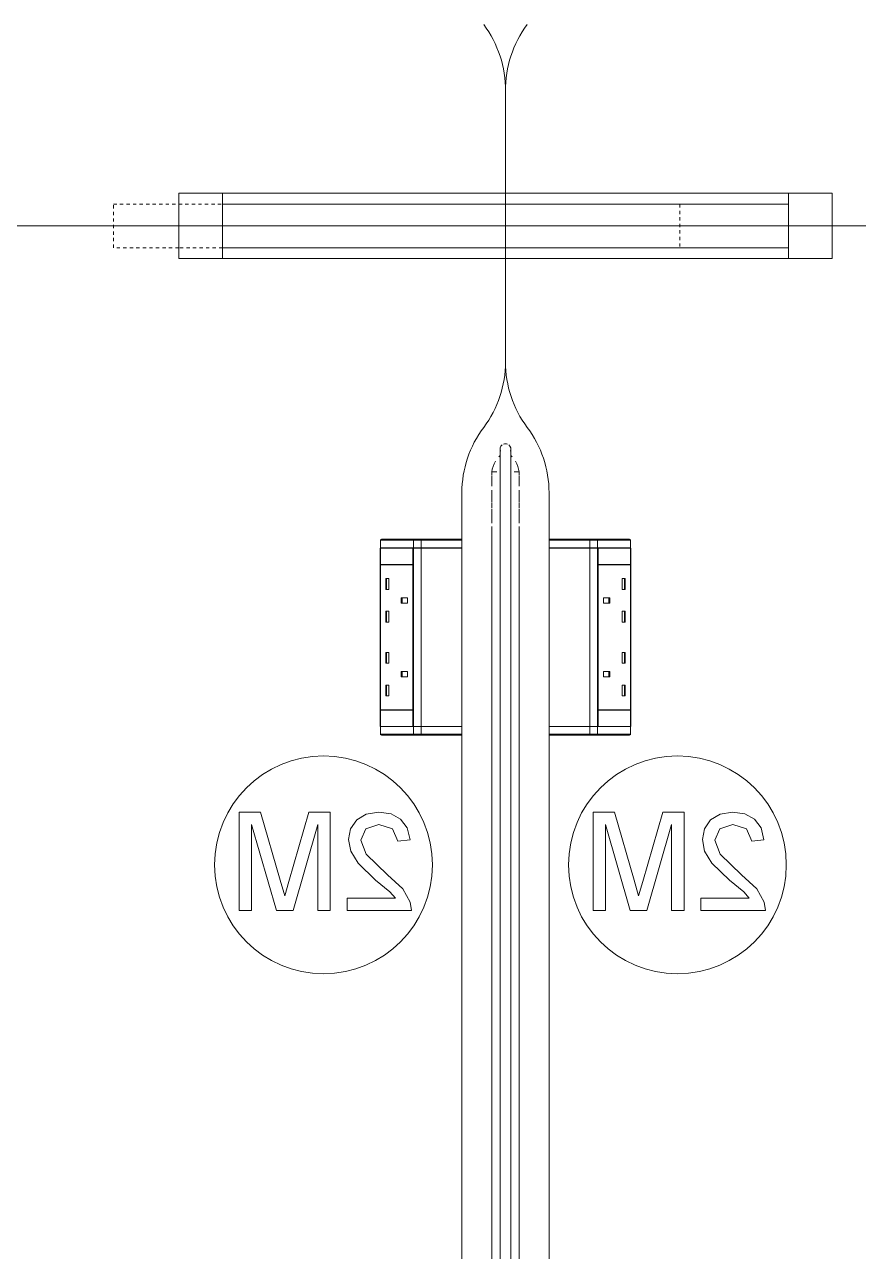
# Model space of a CAD drawing. Header units: millimetres. Extents: x 155927 to 326028, y -36033 to 97293.
# Drawn here: x 195059 to 195825, y 31866 to 32993 of the extents above; entities that cross this region are included whole.
import ezdxf

# ---------------------------------------------------------------- set-up
doc = ezdxf.new("R2010")
doc.units = ezdxf.units.MM
doc.header["$MEASUREMENT"] = 0
doc.linetypes.add('Dash', pattern=[6, 3, -3])
doc.layers.add('I-FURN', color=8, linetype='CONTINUOUS', lineweight=9)
doc.layers.add('I-FURN-HDLN', color=8, linetype='Dash', lineweight=9)

msp = doc.modelspace()

# ---------------------------------------------------------------- linework, layer by layer
at = {"layer": 'I-FURN'}
for p, q in [((195500.4, 32807.6), (195500.4, 32931.5)), ((195500.4, 32931.5), (195500.4, 32807.6)), ((195500.4, 32931.5), (195500.4, 32807.6)), ((195500.4, 32807.6), (195500.4, 32931.5)), ((195200.4, 32837.6), (195800.4, 32837.6)), ((195240.4, 32837.6), (195200.4, 32837.6)), ((195200.4, 32837.6), (195200.4, 32777.6)), ((195200.4, 32777.6), (195200.4, 32837.6)), ((195760.4, 32837.6), (195240.4, 32837.6)), ((195240.4, 32777.6), (195240.4, 32837.6)), ((195240.4, 32827.6), (195240.4, 32837.6)), ((195800.4, 32837.6), (195760.4, 32837.6)), ((195760.4, 32827.6), (195760.4, 32837.6)), ((195760.4, 32777.6), (195760.4, 32837.6)), ((195800.4, 32777.6), (195800.4, 32837.6)), ((195800.4, 32777.6), (195800.4, 32837.6)), ((195240.4, 32827.6), (195240.4, 32787.6)), ((195760.4, 32827.6), (195240.4, 32827.6)), ((195760.4, 32787.6), (195760.4, 32827.6)), ((194700.4, 32807.6), (195500.4, 32807.6)), ((195500.4, 32807.6), (194700.4, 32807.6)), ((195500.4, 32807.6), (194700.4, 32807.6)), ((194700.4, 32807.6), (195500.4, 32807.6)), ((195500.4, 32807.6), (196300.4, 32807.6)), ((196300.4, 32807.6), (195500.4, 32807.6)), ((195500.4, 32682.6), (195500.4, 32807.6)), ((195500.4, 32807.6), (195500.4, 32682.6)), ((196300.4, 32807.6), (195500.4, 32807.6)), ((195500.4, 32807.6), (195500.4, 32682.6)), ((195500.4, 32682.6), (195500.4, 32807.6)), ((195500.4, 32807.6), (196300.4, 32807.6)), ((195240.4, 32777.6), (195240.4, 32787.6)), ((195240.4, 32787.6), (195760.4, 32787.6)), ((195760.4, 32777.6), (195760.4, 32787.6)), ((195200.4, 32777.6), (195240.4, 32777.6)), ((195800.4, 32777.6), (195200.4, 32777.6)), ((195240.4, 32777.6), (195760.4, 32777.6)), ((195760.4, 32777.6), (195800.4, 32777.6)), ((195495.4, 32602.6), (195495.4, 32602.6)), ((195495.4, 32602.6), (195495.4, 32602.4)), ((195495.4, 32602.4), (195495.4, 32602.1)), ((195495.4, 32602.1), (195495.4, 32601.7)), ((195495.4, 32601.7), (195495.4, 32601.2)), ((195495.4, 32601.2), (195495.4, 32600.6)), ((195495.4, 32600.6), (195495.4, 32599.9)), ((195505.4, 32602.5), (195505.4, 32602.6)), ((195505.4, 32602.6), (195505.4, 32602.6)), ((195505.4, 32602.3), (195505.4, 32602.5)), ((195505.4, 32602), (195505.4, 32602.3)), ((195505.4, 32601.6), (195505.4, 32602)), ((195505.4, 32601), (195505.4, 32601.6)), ((195505.4, 32600.4), (195505.4, 32601)), ((195495.4, 32599.9), (195495.4, 32599)), ((195495.4, 32599), (195495.4, 32598.1)), ((195495.4, 32598.1), (195495.4, 32597)), ((195495.4, 32597), (195495.4, 32595.9)), ((195495.4, 32595.9), (195495.4, 32594.6)), ((195495.4, 32594.6), (195495.4, 32593.2)), ((195495.4, 32593.2), (195495.4, 32591.8)), ((195495.4, 32591.8), (195495.4, 32590.2)), ((195495.4, 32590.2), (195495.4, 32588.6)), ((195505.4, 32599.6), (195505.4, 32600.4)), ((195505.4, 32598.8), (195505.4, 32599.6)), ((195505.4, 32597.8), (195505.4, 32598.8)), ((195505.4, 32596.7), (195505.4, 32597.8)), ((195505.4, 32595.5), (195505.4, 32596.7)), ((195505.4, 32594.2), (195505.4, 32595.5)), ((195505.4, 32592.9), (195505.4, 32594.2)), ((195505.4, 32591.4), (195505.4, 32592.9)), ((195505.4, 32589.8), (195505.4, 32591.4)), ((195505.4, 32588.1), (195505.4, 32589.8)), ((195492.5, 32581.7), (195487.9, 32581.7)), ((195487.9, 32578.3), (195487.9, 32581.7)), ((195495.4, 32588.6), (195495.4, 32586.8)), ((195495.4, 32586.8), (195495.4, 32585)), ((195495.4, 32585), (195495.4, 32583.1)), ((195495.4, 32583.1), (195495.4, 32581.1)), ((195495.4, 32581.1), (195495.4, 32579)), ((195495.4, 32579), (195495.4, 32576.9)), ((195505.4, 32586.4), (195505.4, 32588.1)), ((195505.4, 32584.5), (195505.4, 32586.4)), ((195505.4, 32582.6), (195505.4, 32584.5)), ((195505.4, 32580.6), (195505.4, 32582.6)), ((195505.4, 32578.5), (195505.4, 32580.6)), ((195505.4, 32576.3), (195505.4, 32578.5)), ((195512.9, 32581.7), (195508.4, 32581.7)), ((195512.9, 32581.7), (195512.9, 32578.3)), ((195487.9, 32577), (195487.9, 32577.9)), ((195487.9, 32568.7), (195487.9, 32576.7)), ((195495.4, 32576.9), (195495.4, 32574.7)), ((195495.4, 32574.7), (195495.4, 32572.4)), ((195495.4, 32572.4), (195495.4, 32570)), ((195495.4, 32570), (195495.4, 32567.6)), ((195495.4, 32567.6), (195495.4, 32565.1)), ((195505.4, 32574), (195505.4, 32576.3)), ((195505.4, 32571.7), (195505.4, 32574)), ((195505.4, 32569.4), (195505.4, 32571.7)), ((195505.4, 32566.9), (195505.4, 32569.4)), ((195505.4, 32564.4), (195505.4, 32566.9)), ((195512.9, 32577.9), (195512.9, 32577)), ((195512.9, 32576.7), (195512.9, 32568.7)), ((195460.4, 32518.9), (195460.4, 32562.6)), ((195460.4, 32562.6), (195460.4, 32518.9)), ((195487.9, 32553.6), (195487.9, 32565.1)), ((195495.4, 32565.1), (195495.4, 32562.6)), ((195495.4, 32562.6), (195495.4, 32560)), ((195495.4, 32560), (195495.4, 32557.4)), ((195495.4, 32557.4), (195495.4, 32554.7)), ((195505.4, 32561.9), (195505.4, 32564.4)), ((195505.4, 32559.3), (195505.4, 32561.9)), ((195505.4, 32556.7), (195505.4, 32559.3)), ((195505.4, 32554), (195505.4, 32556.7)), ((195512.9, 32565.1), (195512.9, 32553.6)), ((195540.4, 32562.6), (195540.4, 32518.9)), ((195540.4, 32518.9), (195540.4, 32562.6)), ((195487.9, 32548.8), (195487.9, 32552.9)), ((195487.9, 32534.7), (195487.9, 32547.9)), ((195495.4, 32554.7), (195495.4, 32552)), ((195495.4, 32552), (195495.4, 32549.3)), ((195495.4, 32549.3), (195495.4, 32546.5)), ((195495.4, 32546.5), (195495.4, 32543.8)), ((195505.4, 32551.3), (195505.4, 32554)), ((195505.4, 32548.6), (195505.4, 32551.3)), ((195505.4, 32545.8), (195505.4, 32548.6)), ((195505.4, 32543), (195505.4, 32545.8)), ((195512.9, 32552.9), (195512.9, 32548.8)), ((195512.9, 32547.9), (195512.9, 32534.7)), ((195495.4, 32543.8), (195495.4, 32540.9)), ((195495.4, 32540.9), (195495.4, 32538.1)), ((195495.4, 32538.1), (195495.4, 32535.3)), ((195495.4, 32535.3), (195495.4, 32532.5)), ((195505.4, 32540.2), (195505.4, 32543)), ((195505.4, 32537.4), (195505.4, 32540.2)), ((195505.4, 32534.5), (195505.4, 32537.4)), ((195505.4, 32531.7), (195505.4, 32534.5)), ((195487.9, 31693.5), (195487.9, 32531.7)), ((195495.4, 32532.5), (195495.4, 32531.7)), ((195495.4, 32531.7), (195495.4, 31693.5)), ((195505.4, 31693.5), (195505.4, 32531.7)), ((195512.9, 32531.7), (195512.9, 31693.5)), ((195385.4, 32496.8), (195385.4, 32511.8)), ((195385.4, 32511.8), (195415.2, 32511.8)), ((195385.6, 32518.9), (195385.6, 32511.9)), ((195385.6, 32518.9), (195385.7, 32518.9)), ((195385.6, 32518.9), (195385.6, 32511.9)), ((195385.6, 32511.9), (195385.6, 32518.9)), ((195385.6, 32511.9), (195385.7, 32511.9)), ((195385.6, 32511.8), (195385.6, 32347.9)), ((195385.7, 32518.9), (195416, 32518.9)), ((195385.7, 32518.9), (195385.7, 32511.9)), ((195385.7, 32511.9), (195416, 32511.9)), ((195385.9, 32519.7), (195385.9, 32519.7)), ((195416.8, 32519.9), (195386.6, 32519.9)), ((195416.8, 32519.9), (195386.6, 32519.9)), ((195415.2, 32511.8), (195415.2, 32496.8)), ((195415.4, 32496.8), (195415.4, 32511.8)), ((195415.4, 32511.8), (195416, 32511.8)), ((195416, 32518.9), (195422.9, 32518.9)), ((195416, 32518.9), (195416, 32511.9)), ((195416, 32511.9), (195422.9, 32511.9)), ((195422.9, 32511.8), (195416, 32511.8)), ((195416, 32511.8), (195416, 32347.9)), ((195416.8, 32519.9), (195455.4, 32519.9)), ((195422.4, 32519.9), (195416.8, 32519.9)), ((195459.4, 32519.9), (195422.4, 32519.9)), ((195422.9, 32518.9), (195460.4, 32518.9)), ((195422.9, 32518.9), (195422.9, 32511.9)), ((195422.9, 32511.9), (195460.4, 32511.9)), ((195460.4, 32511.8), (195422.9, 32511.8)), ((195422.9, 32511.8), (195422.9, 32347.9)), ((195455.4, 32519.9), (195455.4, 32518.9)), ((195455.4, 32519.9), (195459.4, 32519.9)), ((195460.4, 32511.9), (195460.4, 32518.9)), ((195460.4, 32518.9), (195460.4, 32511.9)), ((195460.4, 32347.9), (195460.4, 32511.8)), ((195460.4, 32511.8), (195460.4, 32347.9)), ((195540.4, 32518.9), (195540.4, 32511.9)), ((195540.4, 32518.9), (195577.9, 32518.9)), ((195540.4, 32518.9), (195540.4, 32511.9)), ((195540.4, 32511.9), (195577.9, 32511.9)), ((195540.4, 32511.8), (195540.4, 32347.9)), ((195540.4, 32347.9), (195540.4, 32511.8)), ((195577.9, 32511.8), (195540.4, 32511.8)), ((195541.4, 32519.9), (195541.4, 32519.9)), ((195578.4, 32519.9), (195541.4, 32519.9)), ((195541.4, 32519.9), (195545.4, 32519.9)), ((195545.4, 32518.9), (195545.4, 32519.9)), ((195545.4, 32519.9), (195584, 32519.9)), ((195577.9, 32518.9), (195584.8, 32518.9)), ((195577.9, 32518.9), (195577.9, 32511.9)), ((195577.9, 32511.9), (195584.8, 32511.9)), ((195577.9, 32347.9), (195577.9, 32511.8)), ((195584.8, 32511.8), (195577.9, 32511.8)), ((195584, 32519.9), (195578.4, 32519.9)), ((195585.6, 32511.8), (195583.2, 32511.8)), ((195614.2, 32519.9), (195584, 32519.9)), ((195614.2, 32519.9), (195584, 32519.9)), ((195584.8, 32518.9), (195615.1, 32518.9)), ((195584.8, 32518.9), (195584.8, 32511.9)), ((195584.8, 32511.9), (195615.1, 32511.9)), ((195584.8, 32347.9), (195584.8, 32511.8)), ((195584.8, 32511.8), (195585.4, 32511.8)), ((195585.4, 32511.8), (195585.4, 32496.8)), ((195585.6, 32496.8), (195585.6, 32511.8)), ((195585.6, 32511.8), (195615.4, 32511.8)), ((195614.9, 32519.7), (195614.9, 32519.7)), ((195615.1, 32518.9), (195615.2, 32518.9)), ((195615.1, 32518.9), (195615.1, 32511.9)), ((195615.1, 32511.9), (195615.2, 32511.9)), ((195615.2, 32511.9), (195615.2, 32518.9)), ((195615.2, 32511.9), (195615.2, 32518.9)), ((195615.2, 32511.9), (195615.2, 32518.9)), ((195615.2, 32347.9), (195615.2, 32511.8)), ((195615.4, 32511.8), (195615.4, 32496.8)), ((195415.2, 32496.8), (195385.4, 32496.8)), ((195385.4, 32496.3), (195415.2, 32496.3)), ((195385.4, 32363.3), (195385.4, 32496.3)), ((195385.7, 32496.3), (195385.7, 32496.8)), ((195415.2, 32496.3), (195415.2, 32363.3)), ((195415.4, 32363.3), (195415.4, 32496.3)), ((195585.4, 32496.3), (195585.4, 32363.3)), ((195615.4, 32496.8), (195585.6, 32496.8)), ((195585.6, 32363.3), (195585.6, 32496.3)), ((195615.4, 32496.3), (195585.6, 32496.3)), ((195615.1, 32496.8), (195615.1, 32496.3)), ((195615.4, 32496.3), (195615.4, 32363.3)), ((195390.4, 32483.7), (195390.4, 32473.7)), ((195390.4, 32483.7), (195393.3, 32483.7)), ((195391.1, 32483.7), (195391.1, 32473.7)), ((195393.3, 32483.7), (195393.3, 32473.7)), ((195610.4, 32483.7), (195607.5, 32483.7)), ((195607.5, 32473.7), (195607.5, 32483.7)), ((195609.7, 32473.7), (195609.7, 32483.7)), ((195610.4, 32473.7), (195610.4, 32483.7)), ((195390.4, 32473.7), (195393.3, 32473.7)), ((195404.7, 32466.2), (195404.7, 32461.2)), ((195410.5, 32466.2), (195404.7, 32466.2)), ((195405.5, 32466.2), (195405.5, 32461.2)), ((195410.5, 32461.2), (195410.5, 32466.2)), ((195596.1, 32466.2), (195590.3, 32466.2)), ((195590.3, 32461.2), (195590.3, 32466.2)), ((195595.3, 32461.2), (195595.3, 32466.2)), ((195596.1, 32461.2), (195596.1, 32466.2)), ((195610.4, 32473.7), (195607.5, 32473.7)), ((195404.7, 32461.2), (195410.5, 32461.2)), ((195596.1, 32461.2), (195590.3, 32461.2)), ((195390.4, 32453.7), (195390.4, 32443.7)), ((195390.4, 32453.7), (195393.3, 32453.7)), ((195390.4, 32443.7), (195393.3, 32443.7)), ((195391.1, 32453.7), (195391.1, 32443.7)), ((195393.3, 32453.7), (195393.3, 32443.7)), ((195610.4, 32453.7), (195607.5, 32453.7)), ((195607.5, 32443.7), (195607.5, 32453.7)), ((195610.4, 32443.7), (195607.5, 32443.7)), ((195609.7, 32443.7), (195609.7, 32453.7)), ((195610.4, 32443.7), (195610.4, 32453.7)), ((195390.4, 32416), (195390.4, 32406)), ((195390.4, 32416), (195393.3, 32416)), ((195391.1, 32416), (195391.1, 32406)), ((195393.3, 32416), (195393.3, 32406)), ((195610.4, 32416), (195607.5, 32416)), ((195607.5, 32406), (195607.5, 32416)), ((195609.7, 32406), (195609.7, 32416)), ((195610.4, 32406), (195610.4, 32416)), ((195390.4, 32406), (195393.3, 32406)), ((195404.7, 32398.5), (195404.7, 32393.5)), ((195404.7, 32398.5), (195410.5, 32398.5)), ((195405.5, 32398.5), (195405.5, 32393.5)), ((195410.5, 32398.5), (195410.5, 32393.5)), ((195590.3, 32398.5), (195590.3, 32393.5)), ((195596.1, 32398.5), (195590.3, 32398.5)), ((195595.3, 32393.5), (195595.3, 32398.5)), ((195596.1, 32393.5), (195596.1, 32398.5)), ((195610.4, 32406), (195607.5, 32406)), ((195404.7, 32393.5), (195410.5, 32393.5)), ((195590.3, 32393.5), (195596.1, 32393.5)), ((195390.4, 32386), (195390.4, 32376)), ((195390.4, 32386), (195393.3, 32386)), ((195390.4, 32376), (195393.3, 32376)), ((195391.1, 32386), (195391.1, 32376)), ((195393.3, 32386), (195393.3, 32376)), ((195610.4, 32386), (195607.5, 32386)), ((195607.5, 32376), (195607.5, 32386)), ((195610.4, 32376), (195607.5, 32376)), ((195609.7, 32376), (195609.7, 32386)), ((195610.4, 32376), (195610.4, 32386)), ((195385.4, 32363.3), (195415.2, 32363.3)), ((195385.4, 32362.8), (195415.2, 32362.8)), ((195385.4, 32347.8), (195385.4, 32362.8)), ((195385.7, 32362.8), (195385.7, 32363.3)), ((195415.2, 32362.8), (195415.2, 32347.8)), ((195415.4, 32347.9), (195415.4, 32362.8)), ((195585.4, 32362.8), (195585.4, 32347.9)), ((195615.4, 32363.3), (195585.6, 32363.3)), ((195585.6, 32347.8), (195585.6, 32362.8)), ((195585.6, 32362.8), (195615.4, 32362.8)), ((195615.1, 32363.3), (195615.1, 32362.8)), ((195615.4, 32362.8), (195615.4, 32347.8)), ((195415.2, 32347.8), (195385.4, 32347.8)), ((195385.6, 32347.8), (195385.6, 32340.8)), ((195385.7, 32347.8), (195385.6, 32347.8)), ((195385.6, 32347.8), (195385.6, 32340.8)), ((195385.6, 32347.8), (195385.6, 32340.8)), ((195385.7, 32340.8), (195385.7, 32347.8)), ((195416, 32347.8), (195385.7, 32347.8)), ((195415.2, 32347.8), (195417.7, 32347.8)), ((195416, 32347.9), (195415.4, 32347.9)), ((195416, 32347.9), (195422.9, 32347.9)), ((195416, 32340.8), (195416, 32347.8)), ((195422.9, 32347.8), (195416, 32347.8)), ((195422.9, 32347.9), (195460.4, 32347.9)), ((195422.9, 32340.8), (195422.9, 32347.8)), ((195460.4, 32347.8), (195422.9, 32347.8)), ((195460.4, 32340.8), (195460.4, 32347.8)), ((195460.4, 32340.8), (195460.4, 32347.8)), ((195540.4, 32347.9), (195577.9, 32347.9)), ((195540.4, 32347.8), (195540.4, 32340.8)), ((195540.4, 32340.8), (195540.4, 32347.8)), ((195577.9, 32347.8), (195540.4, 32347.8)), ((195577.9, 32347.9), (195584.8, 32347.9)), ((195577.9, 32340.8), (195577.9, 32347.8)), ((195584.8, 32347.8), (195577.9, 32347.8)), ((195585.4, 32347.9), (195584.8, 32347.9)), ((195584.8, 32340.8), (195584.8, 32347.8)), ((195615.1, 32347.8), (195584.8, 32347.8)), ((195615.4, 32347.8), (195585.6, 32347.8)), ((195615.1, 32340.8), (195615.1, 32347.8)), ((195615.2, 32347.8), (195615.1, 32347.8)), ((195615.2, 32340.8), (195615.2, 32347.8)), ((195615.2, 32340.8), (195615.2, 32347.8)), ((195615.2, 32347.8), (195615.2, 32340.8)), ((195385.7, 32340.8), (195385.6, 32340.8)), ((195416, 32340.8), (195385.7, 32340.8)), ((195385.9, 32340), (195385.9, 32340)), ((195386.6, 32339.8), (195416.8, 32339.8)), ((195386.6, 32339.8), (195416.8, 32339.8)), ((195422.9, 32340.8), (195416, 32340.8)), ((195455.4, 32339.8), (195416.8, 32339.8)), ((195416.8, 32339.8), (195422.4, 32339.8)), ((195422.4, 32339.8), (195459.4, 32339.8)), ((195460.4, 32340.8), (195422.9, 32340.8)), ((195455.4, 32340.8), (195455.4, 32339.8)), ((195459.4, 32339.8), (195455.4, 32339.8)), ((195459.4, 32339.8), (195459.4, 32339.8)), ((195460.4, 31652.6), (195460.4, 32340.8)), ((195460.4, 32340.8), (195460.4, 31652.6)), ((195540.4, 32340.8), (195540.4, 31652.6)), ((195540.4, 31652.6), (195540.4, 32340.8)), ((195577.9, 32340.8), (195540.4, 32340.8)), ((195545.4, 32339.8), (195541.4, 32339.8)), ((195541.4, 32339.8), (195578.4, 32339.8)), ((195545.4, 32339.8), (195545.4, 32340.8)), ((195584, 32339.8), (195545.4, 32339.8)), ((195584.8, 32340.8), (195577.9, 32340.8)), ((195578.4, 32339.8), (195584, 32339.8)), ((195584, 32339.8), (195614.2, 32339.8)), ((195584, 32339.8), (195614.2, 32339.8)), ((195615.1, 32340.8), (195584.8, 32340.8)), ((195614.9, 32340), (195614.9, 32340)), ((195615.2, 32340.8), (195615.1, 32340.8)), ((195275.4, 32269.3), (195256, 32269.3)), ((195256, 32269.3), (195256, 32178.9)), ((195293.6, 32206.7), (195275.4, 32269.3)), ((195319.9, 32269.3), (195301.4, 32205.6)), ((195339.4, 32269.3), (195319.9, 32269.3)), ((195339.4, 32178.9), (195339.4, 32269.3)), ((195372.5, 32267.5), (195363.8, 32262.1)), ((195384, 32269.3), (195372.5, 32267.5)), ((195395.3, 32267.7), (195384, 32269.3)), ((195404.1, 32262.8), (195395.3, 32267.7)), ((195410.1, 32254.8), (195404.1, 32262.8)), ((195600.4, 32269.3), (195581, 32269.3)), ((195581, 32269.3), (195581, 32178.9)), ((195618.6, 32206.7), (195600.4, 32269.3)), ((195644.9, 32269.3), (195626.4, 32205.6)), ((195664.4, 32269.3), (195644.9, 32269.3)), ((195664.4, 32178.9), (195664.4, 32269.3)), ((195697.5, 32267.5), (195688.8, 32262.1)), ((195709, 32269.3), (195697.5, 32267.5)), ((195720.3, 32267.7), (195709, 32269.3)), ((195729.1, 32262.8), (195720.3, 32267.7)), ((195735.1, 32254.8), (195729.1, 32262.8)), ((195267.3, 32178.9), (195267.3, 32258)), ((195267.3, 32258), (195290, 32178.9)), ((195305.3, 32178.9), (195328, 32258)), ((195328, 32258), (195328, 32178.9)), ((195358.2, 32254), (195356.3, 32244.1)), ((195363.8, 32262.1), (195358.2, 32254)), ((195367.6, 32243.4), (195372.2, 32253.8)), ((195372.2, 32253.8), (195384.2, 32258)), ((195384.2, 32258), (195396.8, 32253.9)), ((195396.8, 32253.9), (195401.5, 32242.5)), ((195412.8, 32243.9), (195410.1, 32254.8)), ((195592.3, 32178.9), (195592.3, 32258)), ((195592.3, 32258), (195615, 32178.9)), ((195630.3, 32178.9), (195653, 32258)), ((195653, 32258), (195653, 32178.9)), ((195683.2, 32254), (195681.3, 32244.1)), ((195688.8, 32262.1), (195683.2, 32254)), ((195692.6, 32243.4), (195697.2, 32253.8)), ((195697.2, 32253.8), (195709.2, 32258)), ((195709.2, 32258), (195721.8, 32253.9)), ((195721.8, 32253.9), (195726.5, 32242.5)), ((195737.8, 32243.9), (195735.1, 32254.8)), ((195356.3, 32244.1), (195358.3, 32233.4)), ((195372.5, 32230.6), (195367.6, 32243.4)), ((195401.5, 32242.5), (195412.8, 32243.9)), ((195681.3, 32244.1), (195683.3, 32233.4)), ((195697.5, 32230.6), (195692.6, 32243.4)), ((195726.5, 32242.5), (195737.8, 32243.9)), ((195358.3, 32233.4), (195365, 32222.3)), ((195392, 32211.8), (195372.5, 32230.6)), ((195683.3, 32233.4), (195690, 32222.3)), ((195717, 32211.8), (195697.5, 32230.6)), ((195365, 32222.3), (195381.2, 32206.8)), ((195690, 32222.3), (195706.2, 32206.8)), ((195297.7, 32192.3), (195293.6, 32206.7)), ((195381.2, 32206.8), (195394.2, 32195.9)), ((195406.1, 32198.7), (195392, 32211.8)), ((195622.7, 32192.3), (195618.6, 32206.7)), ((195706.2, 32206.8), (195719.2, 32195.9)), ((195731.1, 32198.7), (195717, 32211.8)), ((195301.4, 32205.6), (195297.7, 32192.3)), ((195394.2, 32195.9), (195399.3, 32190.2)), ((195413, 32186.7), (195406.1, 32198.7)), ((195626.4, 32205.6), (195622.7, 32192.3)), ((195719.2, 32195.9), (195724.3, 32190.2)), ((195738, 32186.7), (195731.1, 32198.7)), ((195354.9, 32190.2), (195354.9, 32178.9)), ((195399.3, 32190.2), (195354.9, 32190.2)), ((195414.2, 32178.9), (195413, 32186.7)), ((195679.9, 32190.2), (195679.9, 32178.9)), ((195724.3, 32190.2), (195679.9, 32190.2)), ((195739.2, 32178.9), (195738, 32186.7)), ((195256, 32178.9), (195267.3, 32178.9)), ((195290, 32178.9), (195305.3, 32178.9)), ((195328, 32178.9), (195339.4, 32178.9)), ((195354.9, 32178.9), (195414.2, 32178.9)), ((195581, 32178.9), (195592.3, 32178.9)), ((195615, 32178.9), (195630.3, 32178.9)), ((195653, 32178.9), (195664.4, 32178.9)), ((195679.9, 32178.9), (195739.2, 32178.9))]:
    msp.add_line(p, q, dxfattribs=at)
at = {"layer": 'I-FURN', "flags": 128}
for points in [[(195385.6, 32518.9), (195385.6, 32518.9), (195385.6, 32519), (195385.6, 32519), (195385.6, 32519.1), (195385.6, 32519.1), (195385.6, 32519.1), (195385.6, 32519.2), (195385.6, 32519.2), (195385.6, 32519.3), (195385.6, 32519.3), (195385.7, 32519.3), (195385.7, 32519.4), (195385.7, 32519.4)], [(195422.4, 32519.9), (195422.2, 32519.9), (195422.1, 32519.9), (195422, 32519.9), (195421.8, 32519.9), (195421.7, 32519.9), (195421.5, 32519.9), (195421.4, 32519.9), (195421.2, 32519.9), (195421.1, 32519.9), (195420.9, 32519.9), (195420.8, 32519.9), (195420.6, 32519.9), (195420.4, 32519.9), (195420.3, 32519.9), (195420.1, 32519.9), (195420, 32519.9), (195419.8, 32519.9), (195419.6, 32519.9), (195419.5, 32519.9), (195419.3, 32519.9), (195419.2, 32519.9), (195419, 32519.9), (195418.9, 32519.9), (195418.7, 32519.9), (195418.6, 32519.9), (195418.4, 32519.9), (195418.3, 32519.9), (195418.1, 32519.9), (195418, 32519.9), (195417.9, 32519.9), (195417.7, 32519.9), (195417.6, 32519.9), (195417.5, 32519.9), (195417.4, 32519.9), (195417.3, 32519.9), (195417.1, 32519.9), (195417, 32519.9), (195416.9, 32519.9), (195416.8, 32519.9)], [(195459.4, 32519.9), (195459.1, 32519.9), (195458.7, 32519.9), (195458.2, 32519.9), (195457.5, 32519.9), (195456.7, 32519.9), (195455.7, 32519.9), (195454.6, 32519.9), (195453.4, 32519.9), (195452.1, 32519.9), (195450.6, 32519.9), (195449.1, 32519.9), (195447.3, 32519.9), (195445.5, 32519.9), (195443.6, 32519.9), (195441.6, 32519.9), (195439.4, 32519.9), (195437.1, 32519.9), (195434.8, 32519.9), (195432.3, 32519.9), (195429.8, 32519.9), (195427.1, 32519.9), (195424.4, 32519.9), (195422.4, 32519.9)], [(195455.4, 32519.9), (195455.6, 32519.9), (195455.7, 32519.9), (195455.9, 32519.9), (195456.1, 32519.9), (195456.2, 32519.9), (195456.4, 32519.9), (195456.5, 32519.9), (195456.7, 32519.9), (195456.8, 32519.9), (195457, 32519.9), (195457.1, 32519.9), (195457.3, 32519.9), (195457.4, 32519.9), (195457.5, 32519.9), (195457.7, 32519.9), (195457.8, 32519.9), (195457.9, 32519.9), (195458.1, 32519.9), (195458.2, 32519.9), (195458.3, 32519.9), (195458.4, 32519.9), (195458.5, 32519.9), (195458.6, 32519.9), (195458.7, 32519.9), (195458.8, 32519.9), (195458.9, 32519.9), (195458.9, 32519.9), (195459, 32519.9), (195459.1, 32519.9), (195459.1, 32519.9), (195459.2, 32519.9), (195459.2, 32519.9), (195459.3, 32519.9), (195459.3, 32519.9), (195459.4, 32519.9), (195459.4, 32519.9), (195459.4, 32519.9), (195459.4, 32519.9), (195459.4, 32519.9)], [(195459.4, 32519.9), (195459.5, 32519.9), (195459.5, 32519.9), (195459.5, 32519.9), (195459.6, 32519.9), (195459.6, 32519.9), (195459.7, 32519.9), (195459.7, 32519.9), (195459.7, 32519.9), (195459.8, 32519.8), (195459.8, 32519.8), (195459.8, 32519.8), (195459.9, 32519.8), (195459.9, 32519.8), (195459.9, 32519.8), (195460, 32519.7), (195460, 32519.7), (195460, 32519.7), (195460.1, 32519.7), (195460.1, 32519.6), (195460.1, 32519.6), (195460.2, 32519.6), (195460.2, 32519.5), (195460.2, 32519.5), (195460.2, 32519.5), (195460.3, 32519.4), (195460.3, 32519.4), (195460.3, 32519.4), (195460.3, 32519.3), (195460.3, 32519.3), (195460.3, 32519.3), (195460.4, 32519.2), (195460.4, 32519.2), (195460.4, 32519.2), (195460.4, 32519.1), (195460.4, 32519.1), (195460.4, 32519), (195460.4, 32519), (195460.4, 32519), (195460.4, 32518.9), (195460.4, 32518.9)], [(195459.4, 32519.9), (195459.4, 32519.9), (195459.4, 32519.9)], [(195540.4, 32518.9), (195540.4, 32518.9), (195540.4, 32519), (195540.4, 32519), (195540.4, 32519.1), (195540.4, 32519.1), (195540.4, 32519.1), (195540.4, 32519.2), (195540.4, 32519.2), (195540.5, 32519.3), (195540.5, 32519.3), (195540.5, 32519.3), (195540.5, 32519.4), (195540.5, 32519.4), (195540.5, 32519.4), (195540.6, 32519.5), (195540.6, 32519.5), (195540.6, 32519.5), (195540.6, 32519.6), (195540.7, 32519.6), (195540.7, 32519.6), (195540.7, 32519.7), (195540.8, 32519.7), (195540.8, 32519.7), (195540.8, 32519.7), (195540.9, 32519.8), (195540.9, 32519.8), (195540.9, 32519.8), (195541, 32519.8), (195541, 32519.8), (195541, 32519.8), (195541.1, 32519.9), (195541.1, 32519.9), (195541.1, 32519.9), (195541.2, 32519.9), (195541.2, 32519.9), (195541.3, 32519.9), (195541.3, 32519.9), (195541.3, 32519.9), (195541.4, 32519.9), (195541.4, 32519.9)], [(195578.4, 32519.9), (195575.6, 32519.9), (195572.9, 32519.9), (195570.3, 32519.9), (195567.8, 32519.9), (195565.4, 32519.9), (195563.1, 32519.9), (195560.8, 32519.9), (195558.7, 32519.9), (195556.7, 32519.9), (195554.8, 32519.9), (195553, 32519.9), (195551.3, 32519.9), (195549.8, 32519.9), (195548.3, 32519.9), (195547, 32519.9), (195545.9, 32519.9), (195544.8, 32519.9), (195543.9, 32519.9), (195543.1, 32519.9), (195542.5, 32519.9), (195542, 32519.9), (195541.6, 32519.9), (195541.4, 32519.9)], [(195541.4, 32519.9), (195541.4, 32519.9), (195541.4, 32519.9), (195541.4, 32519.9), (195541.4, 32519.9), (195541.5, 32519.9), (195541.5, 32519.9), (195541.6, 32519.9), (195541.6, 32519.9), (195541.7, 32519.9), (195541.7, 32519.9), (195541.8, 32519.9), (195541.8, 32519.9), (195541.9, 32519.9), (195542, 32519.9), (195542.1, 32519.9), (195542.2, 32519.9), (195542.3, 32519.9), (195542.4, 32519.9), (195542.5, 32519.9), (195542.6, 32519.9), (195542.7, 32519.9), (195542.8, 32519.9), (195543, 32519.9), (195543.1, 32519.9), (195543.2, 32519.9), (195543.4, 32519.9), (195543.5, 32519.9), (195543.7, 32519.9), (195543.8, 32519.9), (195543.9, 32519.9), (195544.1, 32519.9), (195544.2, 32519.9), (195544.4, 32519.9), (195544.6, 32519.9), (195544.7, 32519.9), (195544.9, 32519.9), (195545, 32519.9), (195545.2, 32519.9), (195545.4, 32519.9), (195545.4, 32519.9)], [(195584, 32519.9), (195583.9, 32519.9), (195583.8, 32519.9), (195583.7, 32519.9), (195583.6, 32519.9), (195583.4, 32519.9), (195583.3, 32519.9), (195583.2, 32519.9), (195583.1, 32519.9), (195582.9, 32519.9), (195582.8, 32519.9), (195582.7, 32519.9), (195582.5, 32519.9), (195582.4, 32519.9), (195582.2, 32519.9), (195582.1, 32519.9), (195581.9, 32519.9), (195581.8, 32519.9), (195581.6, 32519.9), (195581.5, 32519.9), (195581.3, 32519.9), (195581.2, 32519.9), (195581, 32519.9), (195580.8, 32519.9), (195580.7, 32519.9), (195580.5, 32519.9), (195580.4, 32519.9), (195580.2, 32519.9), (195580, 32519.9), (195579.9, 32519.9), (195579.7, 32519.9), (195579.6, 32519.9), (195579.4, 32519.9), (195579.3, 32519.9), (195579.1, 32519.9), (195579, 32519.9), (195578.8, 32519.9), (195578.7, 32519.9), (195578.6, 32519.9), (195578.4, 32519.9)], [(195615.1, 32519.4), (195615.1, 32519.4), (195615.1, 32519.3), (195615.2, 32519.3), (195615.2, 32519.3), (195615.2, 32519.2), (195615.2, 32519.2), (195615.2, 32519.2), (195615.2, 32519.1), (195615.2, 32519.1), (195615.2, 32519), (195615.2, 32519), (195615.2, 32519), (195615.2, 32518.9), (195615.2, 32518.9)], [(195385.7, 32340.3), (195385.7, 32340.3), (195385.7, 32340.4), (195385.6, 32340.4), (195385.6, 32340.4), (195385.6, 32340.5), (195385.6, 32340.5), (195385.6, 32340.5), (195385.6, 32340.6), (195385.6, 32340.6), (195385.6, 32340.7), (195385.6, 32340.7), (195385.6, 32340.7), (195385.6, 32340.8), (195385.6, 32340.8)], [(195416.8, 32339.8), (195416.9, 32339.8), (195417, 32339.8), (195417.1, 32339.8), (195417.3, 32339.8), (195417.4, 32339.8), (195417.5, 32339.8), (195417.6, 32339.8), (195417.7, 32339.8), (195417.9, 32339.8), (195418, 32339.8), (195418.1, 32339.8), (195418.3, 32339.8), (195418.4, 32339.8), (195418.6, 32339.8), (195418.7, 32339.8), (195418.9, 32339.8), (195419, 32339.8), (195419.2, 32339.8), (195419.3, 32339.8), (195419.5, 32339.8), (195419.6, 32339.8), (195419.8, 32339.8), (195420, 32339.8), (195420.1, 32339.8), (195420.3, 32339.8), (195420.4, 32339.8), (195420.6, 32339.8), (195420.8, 32339.8), (195420.9, 32339.8), (195421.1, 32339.8), (195421.2, 32339.8), (195421.4, 32339.8), (195421.5, 32339.8), (195421.7, 32339.8), (195421.8, 32339.8), (195422, 32339.8), (195422.1, 32339.8), (195422.2, 32339.8), (195422.4, 32339.8)], [(195422.4, 32339.8), (195425.2, 32339.8), (195427.9, 32339.8), (195430.5, 32339.8), (195433, 32339.8), (195435.4, 32339.8), (195437.8, 32339.8), (195440, 32339.8), (195442.1, 32339.8), (195444.1, 32339.8), (195446, 32339.8), (195447.8, 32339.8), (195449.5, 32339.8), (195451, 32339.8), (195452.5, 32339.8), (195453.8, 32339.8), (195454.9, 32339.8), (195456, 32339.8), (195456.9, 32339.8), (195457.7, 32339.8), (195458.3, 32339.8), (195458.8, 32339.8), (195459.2, 32339.8), (195459.4, 32339.8)], [(195459.4, 32339.8), (195459.4, 32339.8), (195459.4, 32339.8), (195459.4, 32339.8), (195459.4, 32339.8), (195459.3, 32339.8), (195459.3, 32339.8), (195459.3, 32339.8), (195459.2, 32339.8), (195459.2, 32339.8), (195459.1, 32339.8), (195459, 32339.8), (195459, 32339.8), (195458.9, 32339.8), (195458.8, 32339.8), (195458.7, 32339.8), (195458.6, 32339.8), (195458.5, 32339.8), (195458.4, 32339.8), (195458.3, 32339.8), (195458.2, 32339.8), (195458.1, 32339.8), (195458, 32339.8), (195457.8, 32339.8), (195457.7, 32339.8), (195457.6, 32339.8), (195457.4, 32339.8), (195457.3, 32339.8), (195457.2, 32339.8), (195457, 32339.8), (195456.9, 32339.8), (195456.7, 32339.8), (195456.6, 32339.8), (195456.4, 32339.8), (195456.3, 32339.8), (195456.1, 32339.8), (195455.9, 32339.8), (195455.8, 32339.8), (195455.6, 32339.8), (195455.5, 32339.8), (195455.4, 32339.8)], [(195460.4, 32340.8), (195460.4, 32340.7), (195460.4, 32340.7), (195460.4, 32340.7), (195460.4, 32340.6), (195460.4, 32340.6), (195460.4, 32340.6), (195460.4, 32340.5), (195460.4, 32340.5), (195460.3, 32340.4), (195460.3, 32340.4), (195460.3, 32340.4), (195460.3, 32340.3), (195460.3, 32340.3), (195460.3, 32340.3), (195460.2, 32340.2), (195460.2, 32340.2), (195460.2, 32340.2), (195460.2, 32340.1), (195460.1, 32340.1), (195460.1, 32340.1), (195460.1, 32340), (195460.1, 32340), (195460, 32340), (195460, 32340), (195460, 32339.9), (195459.9, 32339.9), (195459.9, 32339.9), (195459.8, 32339.9), (195459.8, 32339.9), (195459.8, 32339.9), (195459.7, 32339.8), (195459.7, 32339.8), (195459.7, 32339.8), (195459.6, 32339.8), (195459.6, 32339.8), (195459.5, 32339.8), (195459.5, 32339.8), (195459.5, 32339.8), (195459.4, 32339.8), (195459.4, 32339.8)], [(195541.4, 32339.8), (195541.4, 32339.8), (195541.3, 32339.8), (195541.3, 32339.8), (195541.2, 32339.8), (195541.2, 32339.8), (195541.2, 32339.8), (195541.1, 32339.8), (195541.1, 32339.8), (195541, 32339.9), (195541, 32339.9), (195541, 32339.9), (195540.9, 32339.9), (195540.9, 32339.9), (195540.9, 32339.9), (195540.8, 32340), (195540.8, 32340), (195540.8, 32340), (195540.7, 32340), (195540.7, 32340.1), (195540.7, 32340.1), (195540.6, 32340.1), (195540.6, 32340.2), (195540.6, 32340.2), (195540.6, 32340.2), (195540.6, 32340.2), (195540.5, 32340.3), (195540.5, 32340.3), (195540.5, 32340.4), (195540.5, 32340.4), (195540.5, 32340.4), (195540.4, 32340.5), (195540.4, 32340.5), (195540.4, 32340.5), (195540.4, 32340.6), (195540.4, 32340.6), (195540.4, 32340.7), (195540.4, 32340.7), (195540.4, 32340.7), (195540.4, 32340.8), (195540.4, 32340.8)], [(195545.4, 32339.8), (195545.2, 32339.8), (195545.1, 32339.8), (195544.9, 32339.8), (195544.8, 32339.8), (195544.6, 32339.8), (195544.4, 32339.8), (195544.3, 32339.8), (195544.1, 32339.8), (195544, 32339.8), (195543.8, 32339.8), (195543.7, 32339.8), (195543.5, 32339.8), (195543.4, 32339.8), (195543.3, 32339.8), (195543.1, 32339.8), (195543, 32339.8), (195542.9, 32339.8), (195542.8, 32339.8), (195542.6, 32339.8), (195542.5, 32339.8), (195542.4, 32339.8), (195542.3, 32339.8), (195542.2, 32339.8), (195542.1, 32339.8), (195542, 32339.8), (195541.9, 32339.8), (195541.9, 32339.8), (195541.8, 32339.8), (195541.7, 32339.8), (195541.7, 32339.8), (195541.6, 32339.8), (195541.6, 32339.8), (195541.5, 32339.8), (195541.5, 32339.8), (195541.5, 32339.8), (195541.4, 32339.8), (195541.4, 32339.8), (195541.4, 32339.8), (195541.4, 32339.8)], [(195541.4, 32339.8), (195541.4, 32339.8), (195541.4, 32339.8)], [(195541.4, 32339.8), (195541.7, 32339.8), (195542.1, 32339.8), (195542.6, 32339.8), (195543.3, 32339.8), (195544.1, 32339.8), (195545.1, 32339.8), (195546.2, 32339.8), (195547.4, 32339.8), (195548.7, 32339.8), (195550.2, 32339.8), (195551.8, 32339.8), (195553.5, 32339.8), (195555.3, 32339.8), (195557.2, 32339.8), (195559.3, 32339.8), (195561.4, 32339.8), (195563.7, 32339.8), (195566, 32339.8), (195568.5, 32339.8), (195571, 32339.8), (195573.7, 32339.8), (195576.4, 32339.8), (195578.4, 32339.8)], [(195578.4, 32339.8), (195578.6, 32339.8), (195578.7, 32339.8), (195578.8, 32339.8), (195579, 32339.8), (195579.1, 32339.8), (195579.3, 32339.8), (195579.4, 32339.8), (195579.6, 32339.8), (195579.7, 32339.8), (195579.9, 32339.8), (195580, 32339.8), (195580.2, 32339.8), (195580.4, 32339.8), (195580.5, 32339.8), (195580.7, 32339.8), (195580.8, 32339.8), (195581, 32339.8), (195581.2, 32339.8), (195581.3, 32339.8), (195581.5, 32339.8), (195581.6, 32339.8), (195581.8, 32339.8), (195581.9, 32339.8), (195582.1, 32339.8), (195582.2, 32339.8), (195582.4, 32339.8), (195582.5, 32339.8), (195582.7, 32339.8), (195582.8, 32339.8), (195582.9, 32339.8), (195583.1, 32339.8), (195583.2, 32339.8), (195583.3, 32339.8), (195583.4, 32339.8), (195583.6, 32339.8), (195583.7, 32339.8), (195583.8, 32339.8), (195583.9, 32339.8), (195584, 32339.8)], [(195615.2, 32340.8), (195615.2, 32340.7), (195615.2, 32340.7), (195615.2, 32340.7), (195615.2, 32340.6), (195615.2, 32340.6), (195615.2, 32340.6), (195615.2, 32340.5), (195615.2, 32340.5), (195615.2, 32340.4), (195615.2, 32340.4), (195615.1, 32340.4), (195615.1, 32340.3), (195615.1, 32340.3)]]:
    msp.add_lwpolyline(points, dxfattribs=at)
at = {"layer": 'I-FURN'}
for centre, radius, start, end in [((195400.4, 32932.6), 100, 359.3744, 36.8699), ((195400.4, 32932.6), 100, 359.3744, 36.8699), ((195600.4, 32932.6), 100, 143.1301, 180.6256), ((195600.4, 32932.6), 100, 143.1301, 180.6256), ((195400.4, 32682.6), 100, 323.1301, 0), ((195400.4, 32682.6), 100, 323.1301, 0), ((195600.4, 32682.6), 100, 180, 216.8699), ((195600.4, 32682.6), 100, 180, 216.8699), ((195560.4, 32562.6), 100, 143.1301, 180), ((195560.4, 32562.6), 100, 143.1301, 180), ((195440.4, 32562.6), 100, 0, 36.8699), ((195440.4, 32562.6), 100, 0, 36.8699), ((195500.4, 32602.6), 5, 127.2751, 201.8252), ((195500.4, 32602.6), 5, 67.635, 112.365), ((195500.4, 32602.6), 5, 338.1748, 52.7249), ((195511.4, 32579.4), 23.6, 149.1436, 174.3336), ((195500.4, 32589.8), 8.51, 125.5405, 136.5486), ((195500.4, 32589.8), 8.51, 43.4514, 54.4595), ((195489.4, 32579.4), 23.6, 5.6664, 30.8564), ((195333.3, 32220.8), 100, 0, 180), ((195658.3, 32220.8), 100, 0, 180), ((195333.3, 32220.8), 100, 180, 0), ((195658.3, 32220.8), 100, 180, 0)]:
    msp.add_arc(centre, radius, start, end, dxfattribs=at)
for centre, major_axis, ratio, start_param, end_param in [((195386.6, 32518.9), (0, 1), 0.819152, 0, 1.570796), ((195416.8, 32518.9), (0, -1), 0.819152, 3.141593, 4.712389), ((195422.4, 32518.9), (0, -1), 0.56467, 1.570796, 3.141593), ((195459.4, 32518.9), (0, -1), 0.998113, 1.570796, 3.141593), ((195541.4, 32518.9), (0, 1), 0.998113, 0, 1.570796), ((195578.4, 32518.9), (0, 1), 0.56467, 0, 1.570796), ((195584, 32518.9), (0, 1), 0.819152, 4.712389, 6.283185), ((195614.2, 32518.9), (0, 1), 0.819152, 4.712389, 6.283185), ((195386.6, 32340.8), (0, -1), 0.819152, 4.712389, 6.283185), ((195416.8, 32340.8), (0, -1), 0.819152, 4.712389, 6.283185), ((195422.4, 32340.8), (0, -1), 0.56467, 0, 1.570796), ((195459.4, 32340.8), (0, -1), 0.998113, 0, 1.570796), ((195541.4, 32340.8), (0, 1), 0.998113, 1.570796, 3.141593), ((195578.4, 32340.8), (0, 1), 0.56467, 1.570796, 3.141593), ((195584, 32340.8), (0, 1), 0.819152, 3.141593, 4.712389), ((195614.2, 32340.8), (0, -1), 0.819152, 0, 1.570796)]:
    msp.add_ellipse(centre, major_axis=major_axis, ratio=ratio, start_param=start_param, end_param=end_param, dxfattribs=at)
at = {"layer": 'I-FURN-HDLN'}
for p, q in [((195140.4, 32787.6), (195140.4, 32827.6)), ((195140.4, 32827.6), (195200.4, 32827.6)), ((195200.4, 32827.6), (195660.4, 32827.6)), ((195660.4, 32827.6), (195660.4, 32787.6)), ((195200.4, 32787.6), (195140.4, 32787.6)), ((195660.4, 32787.6), (195200.4, 32787.6))]:
    msp.add_line(p, q, dxfattribs=at)

doc.saveas('drawing.dxf')
